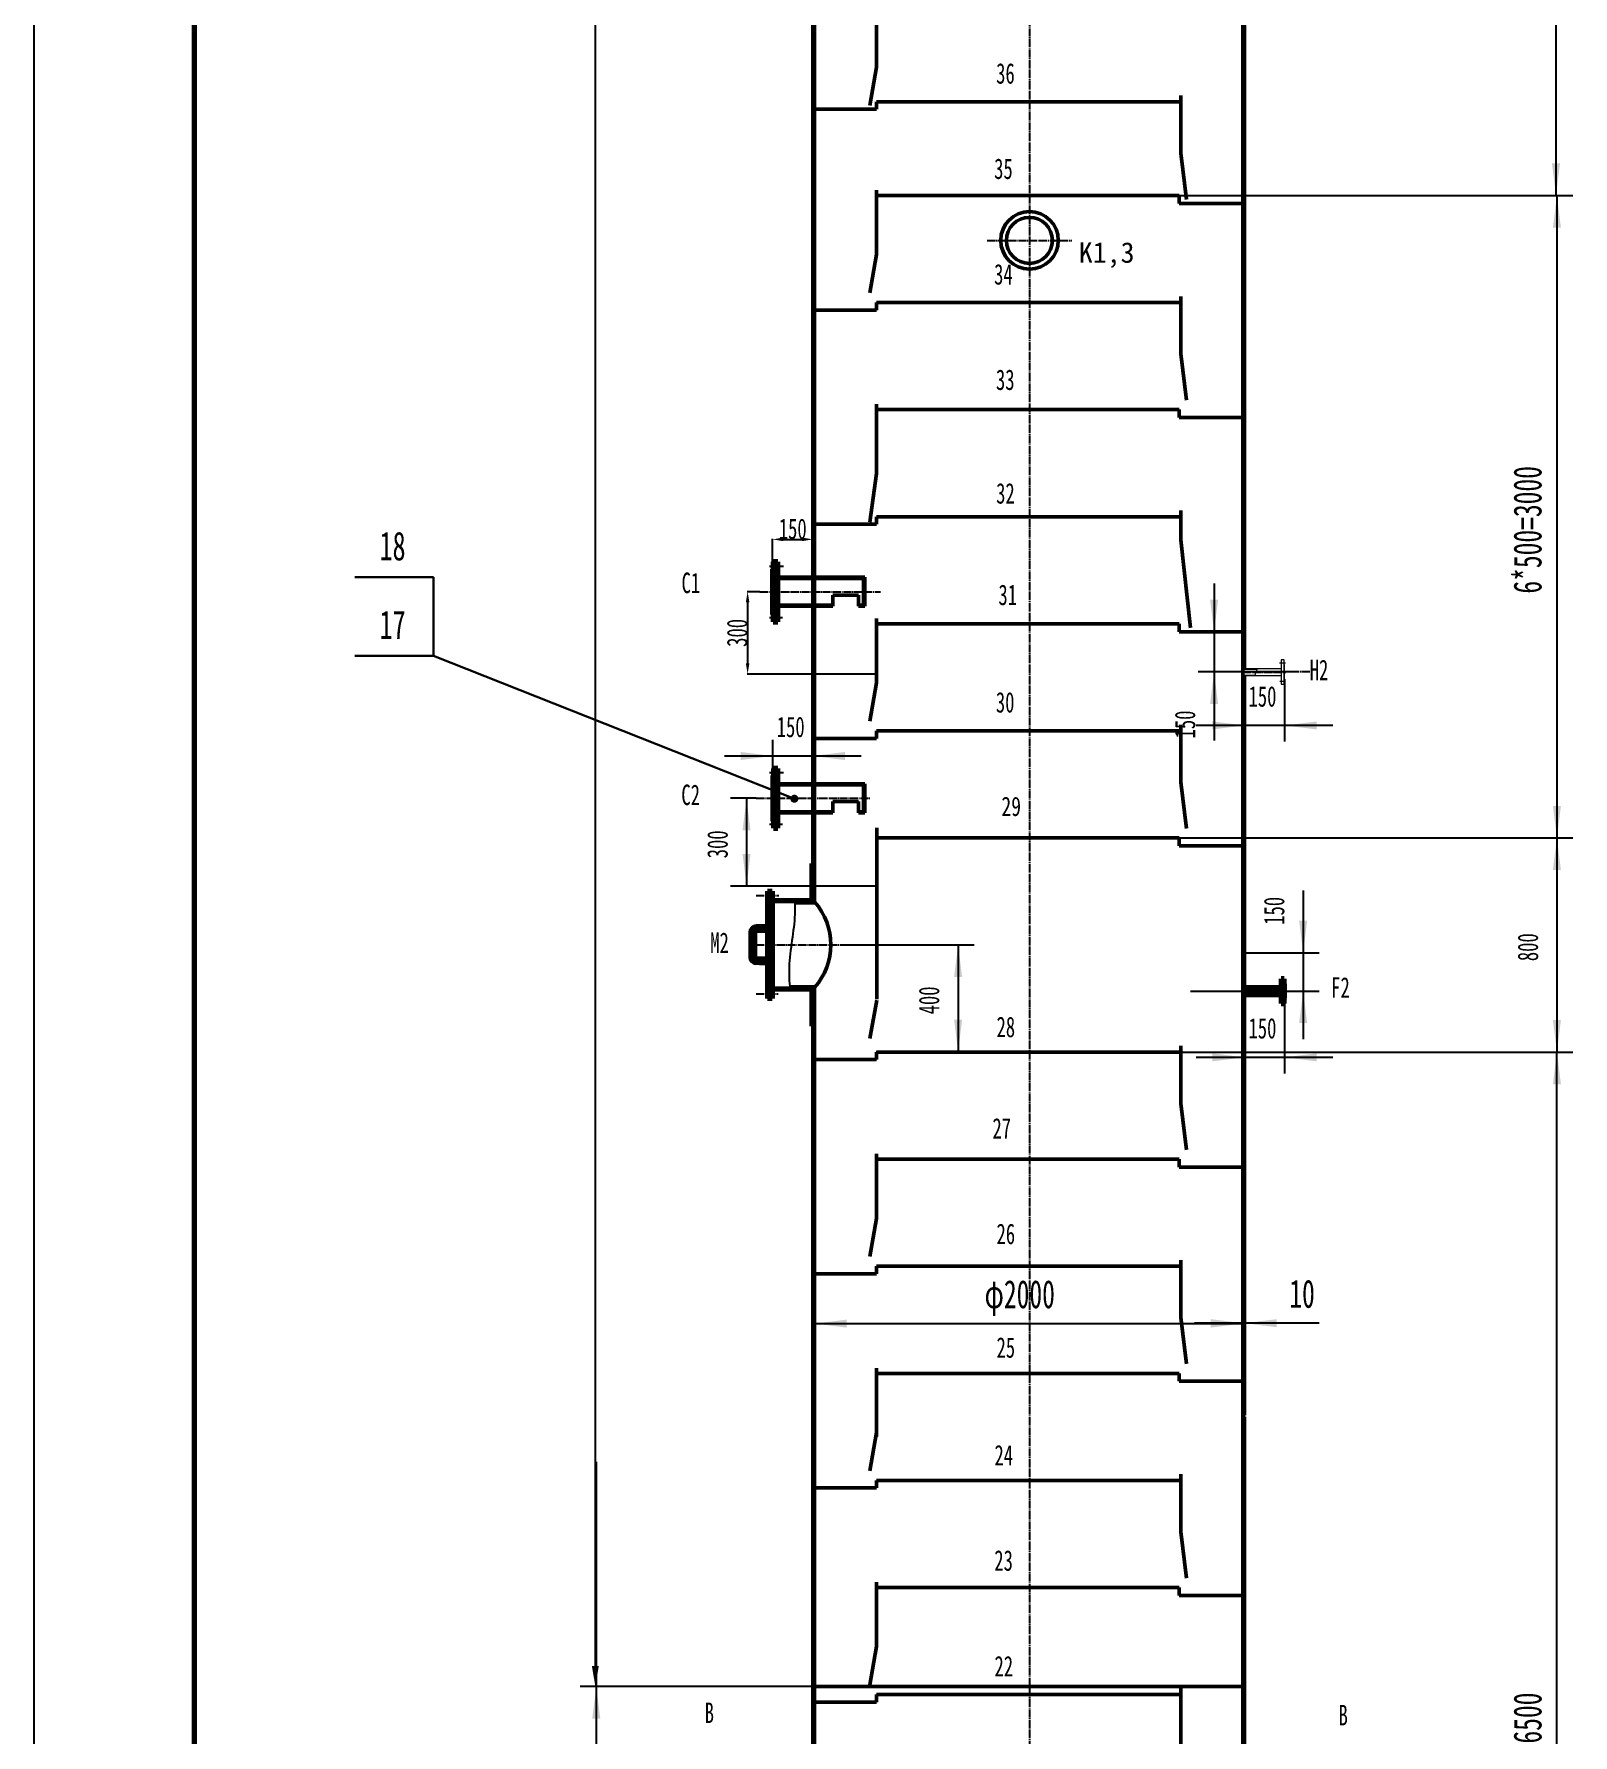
# Model space of a CAD drawing. Header units: millimetres. Extents: x -8910 to 8910, y -12615 to 12615.
# Drawn here: x -8910 to -3161, y 961 to 7315 of the extents above; entities that cross this region are included whole.
import ezdxf

# ---------------------------------------------------------------- set-up
doc = ezdxf.new("R2010")
doc.units = ezdxf.units.MM
doc.linetypes.add('EB_DASH', pattern=[6, 3, -3])
doc.linetypes.add('EB_DASHDOT', pattern=[39, 30, -3, 3, -3])
doc.layers.get('DEFPOINTS').update_dxf_attribs({"lineweight": 0})
for name, color, linetype, lineweight in [('CAXA0', 7, 'Continuous', 50), ('CAXA1', 1, 'EB_DASHDOT', 25), ('CAXA2', 6, 'EB_DASH', 25), ('CAXA3', 7, 'Continuous', 25), ('CAXA4', 3, 'Continuous', 15)]:
    doc.layers.add(name, color=color, linetype=linetype, lineweight=lineweight)
doc.styles.add('HGCAD', font='gbenor.shx', dxfattribs={"width": 0.75, "bigfont": 'gbcbig.shx'})
doc.styles.add('UserTxtStyle1', font='FSGB2312.ttf', dxfattribs={"width": 0.667})
doc.styles.add('宋体', font='')
doc.styles.add('标准', font='FSGB2312.ttf', dxfattribs={"width": 0.667})
doc.styles.get('宋体').set_extended_font_data('SimSun')
doc.dimstyles.new('标准', dxfattribs={"dimtxt": 3.5, "dimasz": 4, "dimexe": 2, "dimexo": 0, "dimtad": 1, "dimdsep": 46, "dimtxsty": '标准', "dimcen": 0, "dimdle": 6, "dimaunit": 1, "dimazin": 2, "dimtfac": 1, "dimtdec": 3, "dimtmove": 0, "dimatfit": 3, "dimfxl": 0, "dimtolj": 1, "dimtzin": 0, "dimarcsym": 0})

# ---------------------------------------------------------------- blocks, each defined once
blk = doc.blocks.new('CAXBLOCK0', base_point=(8310, -12015))
at = {"layer": 'CAXA0', "linetype": 'Continuous', "lineweight": 25}
blk.add_line((-8910, -12615), (-8910, 12615), dxfattribs=at)
at = {"layer": 'CAXA0', "linetype": 'Continuous', "lineweight": 70}
blk.add_line((-8310, -12015), (-8310, 12015), dxfattribs=at)
blk = doc.blocks.new('*CAXBLOCK68')
at = {"layer": 'CAXA4', "color": 0, "lineweight": -2, "transparency": 16777216}
for p, q in [((-6198.2, 5231.1), (-6246, 5231.1)), ((-6244, 5191.1), (-6244, 4963.8)), ((-5762.1, 4923.8), (-6246, 4923.8))]:
    blk.add_line(p, q, dxfattribs=at)
at = {"layer": 'CAXA4', "color": 0, "lineweight": 20, "transparency": 16777216}
for points in [[(-6250.7, 5191.1), (-6237.3, 5191.1), (-6244, 5231.1)], [(-6250.7, 4963.8), (-6237.3, 4963.8), (-6244, 4923.8)]]:
    blk.add_solid(points, dxfattribs=at)
at = {"layer": 'DEFPOINTS', "color": 0, "lineweight": 20, "transparency": 16777216}
for p in [(-6198.2, 5231.1), (-6244, 4923.8), (-5762.1, 4923.8)]:
    blk.add_point(p, dxfattribs=at)
at = {"layer": 'CAXA4', "color": 0, "transparency": 16777216, "insert": (-6282.9, 5077.5), "char_height": 76.6, "attachment_point": 5, "rotation": 90, "style": '标准'}
blk.add_mtext('\\A1;\\fFangSong_GB2312;300', dxfattribs=at)
blk = doc.blocks.new('*CAXBLOCK89')
at = {"layer": 'CAXA4', "linetype": 'Continuous', "lineweight": 25, "transparency": 16777216}
for points in [[(-4501.4, 5082), (-4516.4, 5202), (-4486.4, 5202)], [(-4501.4, 4931.4), (-4516.4, 4811.4), (-4486.4, 4811.4)]]:
    blk.add_hatch(color=0, dxfattribs=at).paths.add_polyline_path(points, flags=0)
at = {"layer": 'CAXA4', "color": 0, "linetype": 'Continuous', "lineweight": 25, "transparency": 16777216}
for p, q in [((-4501.4, 5262), (-4501.4, 4675.1)), ((-4394.1, 5082), (-4561.4, 5082)), ((-4196.3, 4931.4), (-4561.4, 4931.4))]:
    blk.add_line(p, q, dxfattribs=at)
at = {"layer": 'CAXA4', "color": 0, "linetype": 'Continuous', "lineweight": 25, "transparency": 16777216, "insert": (-4648.4, 4683.2), "char_height": 76.6, "attachment_point": 1, "rotation": 90, "style": '标准'}
blk.add_mtext('\\fFangSong_GB2312|b0|i0|p34;150', dxfattribs=at)
blk = doc.blocks.new('*CAXBLOCK910')
at = {"layer": 'CAXA4', "linetype": 'Continuous', "lineweight": 25, "transparency": 16777216}
for points in [[(-4168.6, 3882), (-4183.6, 4002), (-4153.6, 4002)], [(-4168.6, 3739.6), (-4183.6, 3619.6), (-4153.6, 3619.6)]]:
    blk.add_hatch(color=0, dxfattribs=at).paths.add_polyline_path(points, flags=0)
at = {"layer": 'CAXA4', "color": 0, "linetype": 'Continuous', "lineweight": 25, "transparency": 16777216}
for p, q in [((-4168.6, 4115.6), (-4168.6, 3559.6)), ((-4394.1, 3882), (-4108.6, 3882)), ((-4589.6, 3739.6), (-4108.6, 3739.6))]:
    blk.add_line(p, q, dxfattribs=at)
at = {"layer": 'CAXA4', "color": 0, "linetype": 'Continuous', "lineweight": 25, "transparency": 16777216, "insert": (-4315.6, 3987.1), "char_height": 76.6, "attachment_point": 1, "rotation": 90, "style": '标准'}
blk.add_mtext('\\fFangSong_GB2312|b0|i0|p34;150', dxfattribs=at)
blk = doc.blocks.new('*CAXBLOCK1516')
at = {"layer": 'CAXA4', "color": 0, "lineweight": -2, "transparency": 16777216}
for p, q in [((-6150.5, 5315.9), (-6150.5, 5428.8)), ((-6110.5, 5426.8), (-6040.5, 5426.8)), ((-6000.5, 5285.1), (-6000.5, 5428.8))]:
    blk.add_line(p, q, dxfattribs=at)
at = {"layer": 'CAXA4', "color": 0, "lineweight": 20, "transparency": 16777216}
for points in [[(-6110.5, 5433.5), (-6110.5, 5420.1), (-6150.5, 5426.8)], [(-6040.5, 5433.5), (-6040.5, 5420.1), (-6000.5, 5426.8)]]:
    blk.add_solid(points, dxfattribs=at)
at = {"layer": 'DEFPOINTS', "color": 0, "lineweight": 20, "transparency": 16777216}
for p in [(-6000.5, 5426.8), (-6150.5, 5315.9), (-6000.5, 5285.1)]:
    blk.add_point(p, dxfattribs=at)
at = {"layer": 'CAXA4', "color": 0, "transparency": 16777216, "insert": (-6075.5, 5465.7), "char_height": 76.6, "attachment_point": 5, "style": '标准'}
blk.add_mtext('\\A1;\\fFangSong_GB2312;150', dxfattribs=at)
blk = doc.blocks.new('*CAXBLOCK2020')
at = {"layer": 'CAXA4', "linetype": 'Continuous', "lineweight": 25, "transparency": 16777216}
for points in [[(-4387.7, -549.3), (-4507.7, -534.3), (-4507.7, -564.3)], [(-4227.7, -549.3), (-4107.7, -534.3), (-4107.7, -564.3)]]:
    blk.add_hatch(color=0, dxfattribs=at).paths.add_polyline_path(points, flags=0)
at = {"layer": 'CAXA4', "color": 0, "linetype": 'Continuous', "lineweight": 25, "transparency": 16777216}
for p, q in [((-4387.7, 1000.9), (-4387.7, -609.3)), ((-4227.7, -305.5), (-4227.7, -609.3)), ((-4047.7, -549.3), (-4567.7, -549.3))]:
    blk.add_line(p, q, dxfattribs=at)
at = {"layer": 'CAXA4', "color": 0, "linetype": 'Continuous', "lineweight": 25, "transparency": 16777216, "insert": (-4367.7, -402.3), "char_height": 76.6, "attachment_point": 1, "style": 'UserTxtStyle1'}
blk.add_mtext('\\fFangSong_GB2312|b0|i0|p34;150', dxfattribs=at)
blk = doc.blocks.new('*CAXBLOCK2121')
at = {"layer": 'CAXA4', "linetype": 'Continuous', "lineweight": 25, "transparency": 16777216}
for points in [[(-4387.7, 3491.9), (-4507.7, 3506.9), (-4507.7, 3476.9)], [(-4237.7, 3491.9), (-4117.7, 3506.9), (-4117.7, 3476.9)]]:
    blk.add_hatch(color=0, dxfattribs=at).paths.add_polyline_path(points, flags=0)
at = {"layer": 'CAXA4', "color": 0, "linetype": 'Continuous', "lineweight": 25, "transparency": 16777216}
for p, q in [((-4237.7, 3698.8), (-4237.7, 3431.9)), ((-4387.7, 2103.1), (-4387.7, 3551.9)), ((-4057.7, 3491.9), (-4567.7, 3491.9))]:
    blk.add_line(p, q, dxfattribs=at)
at = {"layer": 'CAXA4', "color": 0, "linetype": 'Continuous', "lineweight": 25, "transparency": 16777216, "insert": (-4372.8, 3638.9), "char_height": 76.6, "attachment_point": 1, "style": 'UserTxtStyle1'}
blk.add_mtext('\\fFangSong_GB2312|b0|i0|p34;150', dxfattribs=at)
blk = doc.blocks.new('*CAXBLOCK2222')
at = {"layer": 'CAXA4', "linetype": 'Continuous', "lineweight": 25, "transparency": 16777216}
for points in [[(-4387.7, 4731.7), (-4507.7, 4746.7), (-4507.7, 4716.7)], [(-4237.7, 4731.7), (-4117.7, 4746.7), (-4117.7, 4716.7)]]:
    blk.add_hatch(color=0, dxfattribs=at).paths.add_polyline_path(points, flags=0)
at = {"layer": 'CAXA4', "color": 0, "linetype": 'Continuous', "lineweight": 25, "transparency": 16777216}
for p, q in [((-4387.7, 4918.5), (-4387.7, 4671.7)), ((-4237.7, 4904.1), (-4237.7, 4671.7)), ((-4057.7, 4731.7), (-4567.7, 4731.7))]:
    blk.add_line(p, q, dxfattribs=at)
at = {"layer": 'CAXA4', "color": 0, "linetype": 'Continuous', "lineweight": 25, "transparency": 16777216, "insert": (-4372.7, 4878.6), "char_height": 76.6, "attachment_point": 1, "style": 'UserTxtStyle1'}
blk.add_mtext('\\fFangSong_GB2312|b0|i0|p34;150', dxfattribs=at)
blk = doc.blocks.new('*CAXBLOCK4847')
at = {"layer": 'CAXA4', "linetype": 'Continuous', "lineweight": 25, "transparency": 16777216}
for points in [[(-5457.7, 3912.6), (-5472.7, 3792.6), (-5442.7, 3792.6)], [(-5457.7, 3512.5), (-5472.7, 3632.5), (-5442.7, 3632.5)]]:
    blk.add_hatch(color=0, dxfattribs=at).paths.add_polyline_path(points, flags=0)
at = {"layer": 'CAXA4', "color": 0, "linetype": 'Continuous', "lineweight": 25, "transparency": 16777216}
for p, q in [((-5879.6, 3912.6), (-5397.7, 3912.6)), ((-5457.7, 3912.6), (-5457.7, 3512.5)), ((-5763.6, 3512.5), (-5397.7, 3512.5))]:
    blk.add_line(p, q, dxfattribs=at)
at = {"layer": 'CAXA4', "color": 0, "linetype": 'Continuous', "lineweight": 25, "transparency": 16777216, "insert": (-5604.7, 3652.4), "char_height": 76.6, "attachment_point": 1, "rotation": 90, "style": '标准'}
blk.add_mtext('\\fFangSong_GB2312|b0|i0|p34;400', dxfattribs=at)
blk = doc.blocks.new('*CAXBLOCK8483')
at = {"layer": 'CAXA4', "linetype": 'Continuous', "lineweight": 25, "transparency": 16777216}
for points in [[(-3220.5, 4311.3), (-3235.5, 4191.3), (-3205.5, 4191.3)], [(-3220.5, 3511.3), (-3235.5, 3631.3), (-3205.5, 3631.3)]]:
    blk.add_hatch(color=0, dxfattribs=at).paths.add_polyline_path(points, flags=0)
at = {"layer": 'CAXA4', "color": 0, "linetype": 'Continuous', "lineweight": 25, "transparency": 16777216}
for p, q in [((-5762.1, 4311.3), (-3160.5, 4311.3)), ((-3220.5, 4311.3), (-3220.5, 3511.3)), ((-4626.1, 3511.3), (-3160.5, 3511.3))]:
    blk.add_line(p, q, dxfattribs=at)
at = {"layer": 'CAXA4', "color": 0, "linetype": 'Continuous', "lineweight": 25, "transparency": 16777216, "insert": (-3367.5, 3851.2), "char_height": 76.6, "attachment_point": 1, "rotation": 90, "style": '标准'}
blk.add_mtext('\\fFangSong_GB2312|b0|i0|p34;800', dxfattribs=at)
blk = doc.blocks.new('*CAXBLOCK133132')
at = {"layer": 'CAXA0', "linetype": 'Continuous', "lineweight": 25, "transparency": 16777216}
for points in [[(-3224, 9861.3), (-3239, 9741.3), (-3209, 9741.3)], [(-3224, 6711.3), (-3239, 6831.3), (-3209, 6831.3)]]:
    blk.add_hatch(color=0, dxfattribs=at).paths.add_polyline_path(points, flags=0)
at = {"layer": 'CAXA0', "color": 0, "linetype": 'Continuous', "lineweight": 25, "transparency": 16777216}
for p, q in [((-4626.1, 9861.3), (-3164, 9861.3)), ((-3224, 9861.3), (-3224, 6711.3)), ((-4632.1, 6711.3), (-3164, 6711.3))]:
    blk.add_line(p, q, dxfattribs=at)
at = {"layer": 'CAXA0', "color": 0, "linetype": 'Continuous', "lineweight": 25, "transparency": 16777216, "insert": (-3386.6, 7999.2), "char_height": 105, "attachment_point": 1, "rotation": 90, "style": '标准'}
blk.add_mtext('\\fFangSong_GB2312|b0|i0|p34;9*500=4500', dxfattribs=at)
blk = doc.blocks.new('*CAXBLOCK134133')
at = {"layer": 'CAXA0', "linetype": 'Continuous', "lineweight": 25, "transparency": 16777216}
for points in [[(-3220.5, 3511.3), (-3205.5, 3391.3), (-3235.5, 3391.3)], [(-3220.5, -1688.7), (-3205.5, -1568.7), (-3235.5, -1568.7)]]:
    blk.add_hatch(color=0, dxfattribs=at).paths.add_polyline_path(points, flags=0)
at = {"layer": 'CAXA0', "color": 0, "linetype": 'Continuous', "lineweight": 25, "transparency": 16777216}
for p, q in [((-4626.1, 3511.3), (-3160.5, 3511.3)), ((-3220.5, -1688.7), (-3220.5, 3511.3)), ((-4632.1, -1688.7), (-3160.5, -1688.7))]:
    blk.add_line(p, q, dxfattribs=at)
at = {"layer": 'CAXA0', "color": 0, "linetype": 'Continuous', "lineweight": 25, "transparency": 16777216, "insert": (-3383.1, 595), "char_height": 105, "attachment_point": 1, "rotation": 90, "style": '标准'}
blk.add_mtext('\\fFangSong_GB2312|b0|i0|p34;13*500=6500', dxfattribs=at)
blk = doc.blocks.new('*CAXBLOCK135134')
at = {"layer": 'CAXA0', "linetype": 'Continuous', "lineweight": 25, "transparency": 16777216}
for points in [[(-5994.1, 2497.2), (-5874.1, 2482.2), (-5874.1, 2512.2)], [(-4394.1, 2497.2), (-4514.1, 2482.2), (-4514.1, 2512.2)]]:
    blk.add_hatch(color=0, dxfattribs=at).paths.add_polyline_path(points, flags=0)
at = {"layer": 'CAXA0', "color": 0, "linetype": 'Continuous', "lineweight": 25, "transparency": 16777216}
for p, q in [((-5994.1, 2216.6), (-5994.1, 2557.2)), ((-4394.1, 2170), (-4394.1, 2557.2)), ((-5994.1, 2497.2), (-4394.1, 2497.2))]:
    blk.add_line(p, q, dxfattribs=at)
at = {"layer": 'CAXA0', "color": 0, "linetype": 'Continuous', "lineweight": 25, "transparency": 16777216, "insert": (-5359, 2659.8), "char_height": 105, "attachment_point": 1, "style": '标准'}
blk.add_mtext('\\fFangSong_GB2312|b0|i0|p34;φ2000', dxfattribs=at)
blk = doc.blocks.new('*CAXBLOCK136135')
at = {"layer": 'CAXA0', "linetype": 'Continuous', "lineweight": 25, "transparency": 16777216}
for points in [[(-3220.5, 6711.3), (-3235.5, 6591.3), (-3205.5, 6591.3)], [(-3220.5, 4311.3), (-3235.5, 4431.3), (-3205.5, 4431.3)]]:
    blk.add_hatch(color=0, dxfattribs=at).paths.add_polyline_path(points, flags=0)
at = {"layer": 'CAXA0', "color": 0, "linetype": 'Continuous', "lineweight": 25, "transparency": 16777216}
for p, q in [((-4632.1, 6711.3), (-3160.5, 6711.3)), ((-3220.5, 6711.3), (-3220.5, 4311.3)), ((-4632.1, 4311.3), (-3160.5, 4311.3))]:
    blk.add_line(p, q, dxfattribs=at)
at = {"layer": 'CAXA0', "color": 0, "linetype": 'Continuous', "lineweight": 25, "transparency": 16777216, "insert": (-3383.1, 5224.2), "char_height": 105, "attachment_point": 1, "rotation": 90, "style": '标准'}
blk.add_mtext('\\fFangSong_GB2312|b0|i0|p34;6*500=3000', dxfattribs=at)
blk = doc.blocks.new('*CAXBLOCK138137')
at = {"layer": 'CAXA0', "linetype": 'Continuous', "lineweight": 25, "transparency": 16777216}
for points in [[(-4394.1, 2498.8), (-4514.1, 2513.8), (-4514.1, 2483.8)], [(-4387.7, 2498.8), (-4267.7, 2513.8), (-4267.7, 2483.8)]]:
    blk.add_hatch(color=0, dxfattribs=at).paths.add_polyline_path(points, flags=0)
at = {"layer": 'CAXA0', "color": 0, "linetype": 'Continuous', "lineweight": 25, "transparency": 16777216}
for p, q in [((-4394.1, 2170), (-4394.1, 2558.8)), ((-4387.7, 2103.1), (-4387.7, 2558.8)), ((-4108.6, 2498.8), (-4574.1, 2498.8))]:
    blk.add_line(p, q, dxfattribs=at)
at = {"layer": 'CAXA0', "color": 0, "linetype": 'Continuous', "lineweight": 25, "transparency": 16777216, "insert": (-4220.3, 2661.4), "char_height": 105, "attachment_point": 1, "style": '标准'}
blk.add_mtext('\\fFangSong_GB2312|b0|i0|p34;10', dxfattribs=at)
blk = doc.blocks.new('*CAXBLOCK139138')
at = {"layer": 'CAXA4', "color": 0, "lineweight": -2, "transparency": 16777216}
for p, q in [((-6000.5, 10641.4), (-6814.9, 10641.4)), ((-6812.9, 1218), (-6812.9, 10564.8)), ((-4387.7, 1141.4), (-6814.9, 1141.4))]:
    blk.add_line(p, q, dxfattribs=at)
at = {"layer": 'CAXA4', "color": 0, "transparency": 16777216}
for points in [[(-6825.7, 10564.8), (-6800.1, 10564.8), (-6812.9, 10641.4)], [(-6825.7, 1218), (-6800.1, 1218), (-6812.9, 1141.4)]]:
    blk.add_solid(points, dxfattribs=at)
at = {"layer": 'DEFPOINTS', "color": 0, "transparency": 16777216}
for p in [(-6812.9, 10641.4), (-6000.5, 10641.4), (-4387.7, 1141.4)]:
    blk.add_point(p, dxfattribs=at)
at = {"layer": 'CAXA4', "color": 0, "transparency": 16777216, "insert": (-6815.3, 5891.4), "char_height": 3.5, "attachment_point": 5, "rotation": 90, "style": '标准'}
blk.add_mtext('\\A1;\\fFangSong_GB2312;12080', dxfattribs=at)

msp = doc.modelspace()

# ---------------------------------------------------------------- hatches: boundary and pattern name
at = {"layer": 'CAXA0', "linetype": 'Continuous', "lineweight": 25}
msp.add_hatch(color=0, dxfattribs=at).paths.add_polyline_path([(-6054.43, 4457.919), (-6054.615, 4460.266), (-6055.164, 4462.554), (-6056.065, 4464.729), (-6057.295, 4466.736), (-6058.823, 4468.526), (-6060.613, 4470.054), (-6062.62, 4471.284), (-6064.795, 4472.185), (-6067.083, 4472.734), (-6069.43, 4472.919), (-6071.777, 4472.734), (-6074.065, 4472.185), (-6076.24, 4471.284), (-6078.247, 4470.054), (-6080.037, 4468.526), (-6081.565, 4466.736), (-6082.795, 4464.729), (-6083.696, 4462.554), (-6084.245, 4460.266), (-6084.43, 4457.919), (-6084.245, 4455.573), (-6083.696, 4453.284), (-6082.795, 4451.109), (-6081.565, 4449.102), (-6080.037, 4447.312), (-6078.247, 4445.784), (-6076.24, 4444.554), (-6074.065, 4443.653), (-6071.777, 4443.104), (-6069.43, 4442.919), (-6067.083, 4443.104), (-6064.795, 4443.653), (-6062.62, 4444.554), (-6060.613, 4445.784), (-6058.823, 4447.312), (-6057.295, 4449.102), (-6056.065, 4451.109), (-6055.164, 4453.284), (-6054.615, 4455.573)], flags=0)
at = {"layer": 'CAXA4', "lineweight": 25}
for points in [[(-6150.253, 4617.639), (-6270.253, 4602.639), (-6270.253, 4632.639)], [(-6000.479, 4617.553), (-5880.479, 4602.553), (-5880.479, 4632.553)], [(-6248.032, 4459.465), (-6263.032, 4339.465), (-6233.032, 4339.465)], [(-6248.032, 4131.855), (-6263.032, 4251.855), (-6233.032, 4251.855)]]:
    msp.add_hatch(color=256, dxfattribs=at).paths.add_polyline_path(points, flags=0)
at = {"layer": 'CAXA4', "linetype": 'Continuous', "lineweight": 25}
msp.add_hatch(color=256, dxfattribs=at).paths.add_polyline_path([(-6809.467, 1141.36), (-6824.467, 1021.36), (-6794.467, 1021.36)], flags=0)

# ---------------------------------------------------------------- linework, layer by layer
at = {"layer": 'CAXA0'}
for p, q in [((-5994.079, 7246.483), (-5994.079, 9798.528)), ((-4394.079, 2216.56), (-4394.079, 9811.363)), ((-4394.079, 9811.363), (-4394.079, 2123.814)), ((-4387.679, 6360.013), (-4387.679, 9785.769)), ((-6000.479, 8988.936), (-6000.479, 7231.105)), ((-5762.079, 7431.252), (-5762.079, 7190.491)), ((-6000.479, 6842.156), (-6000.479, 7256.871)), ((-5994.079, 7256.871), (-5994.079, 6966.889)), ((-5762.079, 7190.491), (-5787.527, 7047.328)), ((-6000.479, 5756.871), (-6000.479, 7062.912)), ((-5994.079, 6732.149), (-5994.079, 7069.402)), ((-5994.079, 7069.402), (-5994.079, 5756.871)), ((-5762.079, 7061.328), (-5762.079, 7033.261)), ((-5762.079, 7061.328), (-4626.079, 7061.328)), ((-4626.079, 7084.278), (-4626.079, 6869.76)), ((-5762.079, 7033.261), (-5994.079, 7033.261)), ((-4626.079, 6869.76), (-4604.761, 6696.67)), ((-5762.079, 6731.252), (-5762.079, 6490.491)), ((-5762.079, 6711.328), (-4632.079, 6711.328)), ((-4632.079, 6711.328), (-4632.079, 6682.012)), ((-4632.079, 6682.012), (-4394.079, 6682.012)), ((-5762.079, 6490.491), (-5787.527, 6347.328)), ((-4387.679, 4944.136), (-4387.679, 6375.336)), ((-5762.079, 6311.328), (-4626.079, 6311.328)), ((-5762.079, 6311.328), (-5762.079, 6283.261)), ((-4626.079, 6334.278), (-4626.079, 6119.76)), ((-5762.079, 6283.261), (-5994.079, 6283.261)), ((-4626.079, 6119.76), (-4604.761, 5946.67)), ((-5762.079, 5931.252), (-5762.079, 5672.536)), ((-5762.079, 5911.328), (-4632.079, 5911.328)), ((-4632.079, 5911.328), (-4632.079, 5882.012)), ((-4632.079, 5882.012), (-4394.079, 5882.012)), ((-6000.479, 5453.398), (-6000.479, 5756.871)), ((-5994.079, 5756.871), (-5994.079, 5453.398)), ((-5762.079, 5672.536), (-5787.055, 5491.152)), ((-4626.079, 5534.278), (-4626.079, 5424.665)), ((-6000.479, 5276.149), (-6000.479, 5496.549)), ((-6000.479, 5496.549), (-6000.479, 4499.46)), ((-5994.079, 5271.349), (-5994.079, 5501.349)), ((-5994.079, 5501.349), (-5994.079, 4451.702)), ((-5762.079, 5483.261), (-5994.079, 5483.261)), ((-5762.079, 5511.328), (-5762.079, 5483.261)), ((-5762.079, 5511.328), (-4626.079, 5511.328)), ((-4626.079, 5424.665), (-4589.632, 5096.67)), ((-6131.289, 5285.082), (-5805.997, 5285.082)), ((-6131.289, 5281.082), (-5810.997, 5281.082)), ((-5810.997, 5285.082), (-5810.997, 5177.082)), ((-5805.997, 5285.082), (-5805.997, 5177.082)), ((-5926.14, 5217.813), (-5926.14, 5177.082)), ((-5926.14, 5217.813), (-5829.71, 5217.813)), ((-5829.71, 5217.813), (-5829.71, 5177.082)), ((-6131.289, 5181.082), (-5926.14, 5181.082)), ((-6131.289, 5177.082), (-5926.14, 5177.082)), ((-5829.71, 5181.082), (-5810.997, 5181.082)), ((-5829.71, 5177.082), (-5805.997, 5177.082)), ((-5762.079, 5131.252), (-5762.079, 4890.491)), ((-5762.079, 5111.328), (-4632.079, 5111.328)), ((-4632.079, 5111.328), (-4632.079, 5082.012)), ((-4632.079, 5082.012), (-4394.079, 5082.012)), ((-4387.679, 3752.336), (-4387.679, 4918.536)), ((-5762.079, 4890.491), (-5787.527, 4747.328)), ((-6000.449, 4808.577), (-6006.849, 4808.577)), ((-5762.079, 4711.328), (-4626.079, 4711.328)), ((-5762.079, 4711.328), (-5762.079, 4683.261)), ((-4626.079, 4734.278), (-4626.079, 4519.76)), ((-5762.079, 4683.261), (-5994.079, 4683.261)), ((-6131.053, 4513.465), (-5805.761, 4513.465)), ((-6000.479, 4077.366), (-6000.479, 4546.549)), ((-6000.479, 4546.549), (-6000.479, 4077.366)), ((-5994.079, 4072.566), (-5994.079, 4551.349)), ((-5994.079, 4551.349), (-5994.079, 4072.566)), ((-5810.761, 4513.465), (-5810.761, 4405.465)), ((-5805.761, 4513.465), (-5805.761, 4405.465)), ((-4626.079, 4519.76), (-4604.761, 4346.67)), ((-6131.053, 4509.465), (-5810.761, 4509.465)), ((-6131.053, 4409.465), (-5925.904, 4409.465)), ((-6131.053, 4405.465), (-5925.904, 4405.465)), ((-5925.904, 4447.73), (-5829.473, 4447.73)), ((-5925.904, 4447.73), (-5925.904, 4405.465)), ((-5829.473, 4447.73), (-5829.473, 4405.465)), ((-5829.473, 4409.465), (-5810.761, 4409.465)), ((-5829.473, 4405.465), (-5805.761, 4405.465)), ((-5761.843, 4349.518), (-5761.843, 3708.757)), ((-5762.079, 4311.328), (-4632.079, 4311.328)), ((-4632.079, 4311.328), (-4632.079, 4282.012)), ((-4632.079, 4282.012), (-4394.079, 4282.012)), ((-6006.849, 4216.577), (-6006.849, 4077.366)), ((-6000.449, 4216.577), (-6006.849, 4216.577)), ((-6000.449, 4077.366), (-6000.449, 4147.766)), ((-6000.449, 4147.766), (-6000.449, 4077.366)), ((-6000.449, 4136.565), (-6000.449, 4077.366)), ((-5994.049, 4152.566), (-5994.049, 4072.566)), ((-5994.079, 2216.56), (-5994.079, 3752.566)), ((-5994.079, 3752.566), (-5994.079, 2135.513)), ((-6006.849, 3608.577), (-6006.849, 3747.766)), ((-6000.479, 3747.766), (-6000.479, 3368.563)), ((-6000.479, 3131.252), (-6000.479, 3747.766)), ((-5761.843, 3705.461), (-5787.291, 3562.298)), ((-4387.679, 2155.115), (-4387.679, 3726.736)), ((-6006.849, 3608.577), (-5999.647, 3608.577)), ((-5762.079, 3511.328), (-4626.079, 3511.328)), ((-5762.079, 3511.328), (-5762.079, 3483.261)), ((-4626.079, 3534.278), (-4626.079, 3319.76)), ((-5762.079, 3483.261), (-5994.079, 3483.261)), ((-4626.079, 3319.76), (-4604.761, 3146.67)), ((-6000.479, 2216.56), (-6000.479, 3153.563)), ((-6000.479, 3153.563), (-6000.479, 2135.513)), ((-5762.079, 3131.252), (-5762.079, 2890.491)), ((-5762.079, 3111.328), (-4632.079, 3111.328)), ((-4632.079, 3111.328), (-4632.079, 3082.012)), ((-4632.079, 3082.012), (-4394.079, 3082.012)), ((-5762.079, 2890.491), (-5787.527, 2747.328)), ((-4626.079, 2734.278), (-4626.079, 2519.76)), ((-5762.079, 2683.261), (-5994.079, 2683.261)), ((-5762.079, 2711.328), (-4626.079, 2711.328)), ((-5762.079, 2711.328), (-5762.079, 2683.261)), ((-4626.079, 2519.76), (-4604.761, 2346.67)), ((-5762.079, 2331.252), (-5762.079, 2090.491)), ((-5762.079, 2311.328), (-4632.079, 2311.328)), ((-4632.079, 2311.328), (-4632.079, 2282.012)), ((-4632.079, 2282.012), (-4394.079, 2282.012)), ((-6000.479, 1372.149), (-6000.479, 2148.933)), ((-6000.479, 2148.933), (-6000.479, 347.328)), ((-5994.079, 2146.024), (-5994.079, 1367.349)), ((-5994.079, 490.491), (-5994.079, 2146.024)), ((-4394.079, -7480.524), (-4394.079, 2146.024)), ((-4387.679, 1833.576), (-4387.679, 2148.933)), ((-4387.679, 2148.933), (-4387.679, 1701.193)), ((-5762.079, 2090.491), (-5787.527, 1947.328)), ((-5762.079, 2091.592), (-5762.079, 2075.424)), ((-5762.079, 1911.328), (-4626.079, 1911.328)), ((-5762.079, 1911.328), (-5762.079, 1883.261)), ((-4626.079, 1934.278), (-4626.079, 1719.76)), ((-5762.079, 1883.261), (-5994.079, 1883.261)), ((-4626.079, 1719.76), (-4604.761, 1546.67)), ((-4387.679, 1026.536), (-4387.679, 1729.896)), ((-4387.679, 1729.896), (-4387.679, 989.182)), ((-5762.079, 1531.252), (-5762.079, 1290.491)), ((-5762.079, 1511.328), (-4632.079, 1511.328)), ((-4632.079, 1511.328), (-4632.079, 1482.012)), ((-4632.079, 1482.012), (-4394.079, 1482.012)), ((-5762.079, 1290.491), (-5787.527, 1147.328)), ((-4387.679, 1141.36), (-6000.479, 1141.36)), ((-5762.079, 1083.261), (-5994.079, 1083.261)), ((-5762.079, 1111.328), (-4626.079, 1111.328)), ((-5762.079, 1111.328), (-5762.079, 1083.261)), ((-4626.079, 1134.278), (-4626.079, 919.76)), ((-4387.679, 1000.936), (-4387.679, -237.464))]:
    msp.add_line(p, q, dxfattribs=at)
at = {"layer": 'CAXA0', "linetype": 'Continuous', "lineweight": 70}
for p, q in [((-6148.089, 5343.082), (-6148.089, 5119.082)), ((-6131.289, 5343.082), (-6148.089, 5343.082)), ((-6131.289, 5119.082), (-6131.289, 5343.082)), ((-6150.489, 5315.882), (-6148.089, 5318.282)), ((-6150.489, 5315.882), (-6150.489, 5146.282)), ((-6132.031, 5294.682), (-6131.289, 5294.682)), ((-6150.489, 5146.282), (-6148.089, 5143.882)), ((-6148.089, 5119.082), (-6131.289, 5119.082)), ((-6150.253, 4544.265), (-6147.853, 4546.665)), ((-6150.253, 4544.265), (-6150.253, 4374.665)), ((-6147.853, 4571.465), (-6147.853, 4347.465)), ((-6131.053, 4571.465), (-6147.853, 4571.465)), ((-6131.053, 4347.465), (-6131.053, 4571.465)), ((-6150.253, 4374.665), (-6147.853, 4372.265)), ((-6147.853, 4347.465), (-6131.053, 4347.465)), ((-6169.277, 4112.61), (-6169.277, 3712.029)), ((-6169.277, 4112.566), (-6162.877, 4112.566)), ((-6162.946, 4086.941), (-6160.503, 4086.941)), ((-6162.877, 4112.61), (-6162.877, 3712.029)), ((-6161.677, 4086.941), (-6161.677, 3738.192)), ((-6160.503, 4086.941), (-6160.503, 4078.586)), ((-6160.477, 4112.566), (-6154.077, 4112.566)), ((-6160.477, 4112.566), (-6152.076, 4112.566)), ((-6160.477, 4077.366), (-5994.049, 4077.366)), ((-6158.077, 4112.566), (-6158.077, 4112.837)), ((-6152.477, 4112.61), (-6152.477, 3741.784)), ((-6068.198, 4072.566), (-5994.049, 4072.566)), ((-6231.677, 3959.766), (-6231.677, 3862.889)), ((-6218.877, 3959.766), (-6218.877, 3865.366)), ((-6169.277, 3978.966), (-6212.477, 3978.966)), ((-6169.277, 3966.166), (-6212.477, 3966.166)), ((-6212.477, 3858.966), (-6169.277, 3858.966)), ((-6169.277, 3858.966), (-6212.477, 3858.966)), ((-6169.277, 3846.166), (-6212.477, 3846.166)), ((-6199.677, 3846.166), (-6169.277, 3846.166)), ((-6086.275, 3752.566), (-5994.049, 3752.566)), ((-6169.277, 3712.566), (-6162.877, 3712.566)), ((-6162.946, 3738.192), (-6160.503, 3738.192)), ((-6160.503, 3738.192), (-6160.503, 3746.547)), ((-6160.477, 3712.566), (-6154.077, 3712.566)), ((-6160.477, 3712.566), (-6154.077, 3712.566)), ((-6160.477, 3712.566), (-6154.077, 3712.566)), ((-6160.477, 3712.566), (-6154.077, 3712.566)), ((-6160.477, 3712.566), (-6152.076, 3712.566)), ((-6158.077, 3712.566), (-6158.077, 3712.296)), ((-6152.477, 3747.766), (-6152.477, 3712.029)), ((-6152.477, 3712.523), (-6152.477, 3747.766)), ((-6152.477, 3747.766), (-5994.049, 3747.766))]:
    msp.add_line(p, q, dxfattribs=at)
at = {"layer": 'CAXA0', "color": 0, "linetype": 'Continuous', "lineweight": 30}
for p, q in [((-7417.806, 5285.141), (-7711.806, 5285.141)), ((-7417.806, 4991.141), (-7417.806, 5285.141)), ((-7417.806, 4991.141), (-7711.806, 4991.141)), ((-6069.43, 4457.919), (-7417.806, 4991.141))]:
    msp.add_line(p, q, dxfattribs=at)
at = {"layer": 'CAXA0', "color": 1, "linetype": 'EB_DASHDOT', "lineweight": 25}
for p, q in [((-6211.754, 4096.566), (-6127.888, 4096.566)), ((-6225.277, 3959.766), (-6225.277, 3871.766)), ((-6212.477, 3972.566), (-6169.277, 3972.566)), ((-6211.754, 3912.566), (-5878.049, 3912.566)), ((-6212.477, 3852.566), (-6169.277, 3852.566)), ((-6206.077, 3852.566), (-6169.277, 3852.566)), ((-6211.754, 3728.566), (-6129.365, 3728.566))]:
    msp.add_line(p, q, dxfattribs=at)
at = {"layer": 'CAXA0'}
for centre, radius in [((-5190.879, 6543.661), 107.5), ((-5191.274, 6543.661), 86)]:
    msp.add_circle(centre, radius, dxfattribs=at)
msp.add_arc((-6173.849, 3912.566), 240.682, 318.3348002, 41.6651998, dxfattribs=at)
at = {"layer": 'CAXA0', "linetype": 'Continuous', "lineweight": 70}
for centre, radius, start, end in [((-6212.477, 3959.766), 19.2, 90, 180), ((-6212.477, 3959.766), 6.4, 90, 180), ((-6212.477, 3865.366), 19.2, 180, 270), ((-6212.477, 3865.366), 6.4, 180, 270), ((-6212.477, 3865.366), 6.4, 180, 270)]:
    msp.add_arc(centre, radius, start, end, dxfattribs=at)
at = {"layer": 'CAXA0', "color": 1, "linetype": 'EB_DASHDOT', "lineweight": 25}
for centre, start, end in [((-6212.477, 3959.766), 90, 180), ((-6212.477, 3865.366), 180, 270)]:
    msp.add_arc(centre, 12.8, start, end, dxfattribs=at)
at = {"layer": 'CAXA1', "linetype": 'EB_DASHDOT', "lineweight": 25}
for p, q in [((-5190.879, 11781.29), (-5190.879, -10560.357)), ((-6162.842, 5327.082), (-6109.648, 5327.082)), ((-6198.239, 5231.082), (-5747.54, 5231.082)), ((-6162.093, 5135.082), (-6113.394, 5135.082)), ((-6162.606, 4555.465), (-6109.411, 4555.465)), ((-6212.695, 4459.465), (-5787.291, 4459.465)), ((-6161.857, 4363.465), (-6113.157, 4363.465))]:
    msp.add_line(p, q, dxfattribs=at)
at = {"layer": 'CAXA1'}
for p, q in [((-5349.337, 6543.661), (-5033.211, 6543.661)), ((-4196.298, 4931.36), (-4520.407, 4931.36)), ((-4144.178, 4931.36), (-4507.079, 4931.36)), ((-4589.632, 3739.568), (-4162.92, 3739.568))]:
    msp.add_line(p, q, dxfattribs=at)
at = {"layer": 'CAXA1', "color": 7, "linetype": 'Continuous', "lineweight": 70}
msp.add_line((-6160.477, 4112.61), (-6160.477, 3712.029), dxfattribs=at)
at = {"layer": 'CAXA2', "linetype": 'Continuous', "lineweight": 70}
for p, q in [((-6169.277, 4103.766), (-6162.877, 4103.766)), ((-6169.277, 4089.366), (-6162.877, 4089.366)), ((-6160.477, 4103.766), (-6152.477, 4103.766)), ((-6160.477, 4089.366), (-6152.477, 4089.366)), ((-6169.277, 3735.766), (-6162.877, 3735.766)), ((-6169.277, 3721.366), (-6162.877, 3721.366)), ((-6160.477, 3735.766), (-6152.477, 3735.766)), ((-6160.477, 3721.366), (-6152.477, 3721.366))]:
    msp.add_line(p, q, dxfattribs=at)
at = {"layer": 'CAXA3', "linetype": 'EB_DASHDOT', "lineweight": 15}
for p, q in [((-4256.348, 4965.336), (-4234.435, 4965.336)), ((-4255.919, 4897.336), (-4236.583, 4897.336))]:
    msp.add_line(p, q, dxfattribs=at)
at = {"layer": 'CAXA3', "linetype": 'Continuous', "lineweight": 15}
for p, q in [((-4239.276, 4977.336), (-4250.476, 4977.336)), ((-4250.476, 4977.336), (-4250.476, 4885.336)), ((-4239.276, 4885.336), (-4239.276, 4977.336)), ((-4237.676, 4958.536), (-4239.276, 4960.136)), ((-4237.676, 4904.136), (-4237.676, 4958.536)), ((-4394.079, 4944.136), (-4250.476, 4944.136)), ((-4394.079, 4942.536), (-4340.654, 4942.536)), ((-4394.079, 4920.136), (-4348.33, 4920.136)), ((-4394.079, 4918.536), (-4250.476, 4918.536)), ((-4237.676, 4904.136), (-4239.276, 4902.536)), ((-4250.476, 4885.336), (-4239.276, 4885.336))]:
    msp.add_line(p, q, dxfattribs=at)
at = {"layer": 'CAXA3', "linetype": 'EB_DASHDOT', "lineweight": 25}
for p, q in [((-4393.759, 4931.336), (-4233.131, 4931.336)), ((-4256.348, 3773.536), (-4234.435, 3773.536)), ((-4393.759, 3739.536), (-4233.131, 3739.536)), ((-4255.919, 3705.536), (-4236.583, 3705.536))]:
    msp.add_line(p, q, dxfattribs=at)
at = {"layer": 'CAXA3', "linetype": 'Continuous', "lineweight": 70}
for p, q in [((-4394.079, 3752.336), (-4250.476, 3752.336)), ((-4394.079, 3750.736), (-4340.654, 3750.736)), ((-4239.276, 3785.536), (-4250.476, 3785.536)), ((-4250.476, 3785.536), (-4250.476, 3693.536)), ((-4239.276, 3693.536), (-4239.276, 3785.536)), ((-4237.676, 3766.736), (-4239.276, 3768.336)), ((-4237.676, 3712.336), (-4237.676, 3766.736)), ((-4394.079, 3728.336), (-4348.33, 3728.336)), ((-4394.079, 3726.736), (-4250.476, 3726.736)), ((-4250.476, 3693.536), (-4239.276, 3693.536)), ((-4237.676, 3712.336), (-4239.276, 3710.736))]:
    msp.add_line(p, q, dxfattribs=at)
at = {"layer": 'CAXA3', "linetype": 'Continuous', "lineweight": 15}
msp.add_open_spline([(-4340.02, 4944.136), (-4340.701, 4942.395), (-4344.181, 4933.901), (-4347.662, 4925.407), (-4348.576, 4918.536)], degree=3, knots=[0, 0, 0, 0, 5.54061957, 27.06276019, 27.06276019, 27.06276019, 27.06276019], dxfattribs=at)
at = {"layer": 'CAXA3', "linetype": 'Continuous', "lineweight": 25}
for points, knots in [([(-6068.457, 4077.366), (-6067.485, 4060.646), (-6066.723, 4010.642), (-6078.429, 3928.235), (-6091.61, 3835.448), (-6088.711, 3774.827), (-6085.771, 3747.766)], [0, 0, 0, 0, 50.18459156, 149.78216821, 249.37974485, 330.97748829, 330.97748829, 330.97748829, 330.97748829]), ([(-4340.02, 3752.336), (-4340.701, 3750.595), (-4344.181, 3742.101), (-4347.662, 3733.607), (-4348.576, 3726.736)], [0, 0, 0, 0, 5.54061957, 27.06276019, 27.06276019, 27.06276019, 27.06276019])]:
    msp.add_open_spline(points, degree=3, knots=knots, dxfattribs=at)
at = {"layer": 'CAXA4', "lineweight": 25}
for p, q in [((-6150.253, 4374.665), (-6150.253, 4677.639)), ((-6330.253, 4617.639), (-5820.243, 4617.639)), ((-6212.695, 4459.465), (-6308.032, 4459.465)), ((-6248.032, 4459.465), (-6248.032, 4131.855)), ((-5761.843, 4131.855), (-6308.032, 4131.855))]:
    msp.add_line(p, q, dxfattribs=at)
at = {"layer": 'CAXA4', "linetype": 'Continuous', "lineweight": 25}
for p, q in [((-6809.467, 1980.957), (-6809.467, -8549.043)), ((-6000.479, 1141.36), (-6869.467, 1141.36))]:
    msp.add_line(p, q, dxfattribs=at)

# ---------------------------------------------------------------- block references
at = {"layer": 'CAXA0'}
msp.add_blockref('CAXBLOCK0', (8310, -12015), dxfattribs=at)

# ---------------------------------------------------------------- texts
at = {"layer": 'CAXA0', "color": 0, "linetype": 'Continuous', "lineweight": 30, "char_height": 107.3, "attachment_point": 1, "style": '标准'}
for s, insert in [('\\fFangSong_GB2312|b0|i0|p34;18', (-7619.196, 5455.57)), ('\\fFangSong_GB2312|b0|i0|p34;17', (-7619.196, 5161.57))]:
    msp.add_mtext(s, dxfattribs=dict(at, insert=insert))
at = {"layer": 'CAXA4', "lineweight": 20, "style": '宋体'}
msp.add_text('K1,3', height=76.6, dxfattribs=at).set_placement((-5006.943, 6460.129))
at = {"layer": 'CAXA4', "linetype": 'Continuous', "lineweight": 25, "char_height": 76.6, "attachment_point": 1}
for s, insert, style in [('\\fFangSong_GB2312|b0|i0|p34;36', (-5315.59, 7205.648), '标准'), ('\\fFangSong_GB2312|b0|i0|p34;35', (-5323.025, 6849.638), '标准'), ('\\fFangSong_GB2312|b0|i0|p34;34', (-5323.162, 6455.377), '标准'), ('\\fFangSong_GB2312|b0|i0|p34;33', (-5316.274, 6061.474), '标准'), ('\\fFangSong_GB2312|b0|i0|p34;32', (-5315.59, 5637.053), '标准'), ('\\fFangSong_GB2312|b0|i0|p34;C1', (-6490.803, 5302.717), '标准'), ('\\fFangSong_GB2312|b0|i0|p34;31', (-5307.06, 5257.974), '标准'), ('\\fFangSong_GB2312|b0|i0|p34;H2', (-4144.178, 4977.336), '标准'), ('{\\fFangSong_GB2312|b0|i0|c134|p34;30}', (-5316.616, 4856.493), '标准'), ('\\fFangSong_GB2312|b0|i0|p34;C2', (-6491.524, 4510.889), '标准'), ('\\fFangSong_GB2312|b0|i0|p34;M2', (-6383.715, 3958.42), '标准'), ('\\fFangSong_GB2312|b0|i0|p34;F2', (-4063.956, 3791.181), '标准'), ('\\fFangSong_GB2312|b0|i0|p34;28', (-5314.085, 3643.908), '标准'), ('\\fFangSong_GB2312|b0|i0|p34;27', (-5329.367, 3264.984), '标准'), ('\\fFangSong_GB2312|b0|i0|p34;26', (-5314.222, 2870.748), '标准'), ('\\fFangSong_GB2312|b0|i0|p34;25', (-5314.085, 2446.301), '标准'), ('\\fFangSong_GB2312|b0|i0|p34;24', (-5321.794, 2043.872), '标准'), ('\\fFangSong_GB2312|b0|i0|p34;23', (-5322.478, 1650.764), '标准'), ('\\fFangSong_GB2312|b0|i0|p34;22', (-5321.794, 1255.862), '标准'), ('\\fFangSong_GB2312|b0|i0|p34;B', (-6404.411, 1081.704), 'UserTxtStyle1'), ('\\fFangSong_GB2312|b0|i0|p34;B', (-4036.33, 1072.935), 'UserTxtStyle1')]:
    msp.add_mtext(s, dxfattribs=dict(at, insert=insert, style=style))
at = {"layer": 'CAXA4', "lineweight": 25, "insert": (-6135.302, 4764.61), "char_height": 76.6, "attachment_point": 1, "style": 'UserTxtStyle1'}
msp.add_mtext('\\fFangSong_GB2312|b0|i0|p34;150', dxfattribs=at)
at = {"layer": 'CAXA4', "lineweight": 20, "insert": (-5295.978, 4465.532), "char_height": 27.0144, "width": 68.65643, "attachment_point": 1, "style": 'HGCAD'}
msp.add_mtext('{\\fFangSong_GB2312|b0|i0|c134|p49;\\H2.665x;29\\Fgbenor.shx,gbcbig.shx|c134;}', dxfattribs=at)
at = {"layer": 'CAXA4', "lineweight": 25, "insert": (-6395.003, 4235.503), "char_height": 76.6, "attachment_point": 1, "rotation": 90, "style": '标准'}
msp.add_mtext('\\fFangSong_GB2312|b0|i0|p34;300', dxfattribs=at)

# ---------------------------------------------------------------- dimensions: what is measured, and where the dimension line sits
at = {"layer": 'CAXA4'}
for base, p1, p2, angle, text, override, picture, middle in [((-6812.897, 10641.36), (-4387.679, 1141.36), (-6000.479, 10641.36), 270, '\\fFangSong_GB2312;12080', {"dimasz": 76.6}, '*CAXBLOCK139138', (-6815.272, 5891.36)), ((-6244.002, 4923.837), (-6198.239, 5231.082), (-5762.079, 4923.837), 90, '\\fFangSong_GB2312;300', {"dimtxt": 76.6, "dimasz": 40}, '*CAXBLOCK68', (-6282.927, 5077.459))]:
    dim = msp.add_linear_dim(base=base, p1=p1, p2=p2, angle=angle, text=text, dimstyle='标准', override=override, dxfattribs=at)
    dim.commit()
    dim.dimension.update_dxf_attribs({"geometry": picture, "text_midpoint": middle})
for base, p1, p2, angle, text, picture, middle in [((-3224.002, 8286.328), (-4626.079, 9861.328), (-4632.079, 6711.328), 90, '\\fFangSong_GB2312;9*500=4500', '*CAXBLOCK133132', (-3314.677, 8286.328)), ((-4501.4, 4743.362), (-4394.079, 5082.012), (-4196.298, 4931.36), 90, '\\fFangSong_GB2312;150', '*CAXBLOCK89', (-4595.9, 4743.362)), ((-4325.804, 4731.67), (-4237.676, 4904.136), (-4387.679, 4918.536), 180, '\\fFangSong_GB2312;150', '*CAXBLOCK2222', (-4312.677, 4826.17)), ((-4168.582, 4047.287), (-4394.079, 3882.012), (-4589.632, 3739.568), 90, '\\fFangSong_GB2312;150', '*CAXBLOCK910', (-4263.082, 4047.287)), ((-5457.683, 3666.429), (-5879.551, 3912.566), (-5763.551, 3512.545), 90, '\\fFangSong_GB2312;400', '*CAXBLOCK4847', (-5552.183, 3712.556)), ((-4311.091, 3491.942), (-4237.728, 3698.779), (-4387.679, 2103.101), 180, '\\fFangSong_GB2312;150', '*CAXBLOCK2121', (-4312.703, 3586.442)), ((-5194.079, 2497.176), (-5994.079, 2216.56), (-4394.079, 2169.999), 180, '\\fFangSong_GB2312;φ2000', '*CAXBLOCK135134', (-5194.079, 2587.851)), ((-4284.519, 2498.819), (-4387.679, 2103.101), (-4394.079, 2169.999), 180, '\\fFangSong_GB2312;10', '*CAXBLOCK138137', (-4167.105, 2589.494)), ((-4344.646, -549.306), (-4227.703, -305.464), (-4387.679, 1000.936), 180, '\\fFangSong_GB2312;150', '*CAXBLOCK2020', (-4307.691, -454.806))]:
    dim = msp.add_linear_dim(base=base, p1=p1, p2=p2, angle=angle, text=text, dimstyle='标准', dxfattribs=at)
    dim.commit()
    dim.dimension.update_dxf_attribs({"geometry": picture, "text_midpoint": middle})
at = {"layer": 'CAXA4', "linetype": 'Continuous', "lineweight": 70}
for base, p1, p2, text, picture, middle in [((-3220.531, 5511.328), (-4632.079, 6711.328), (-4632.079, 4311.328), '\\fFangSong_GB2312;6*500=3000', '*CAXBLOCK136135', (-3311.206, 5511.328)), ((-3220.531, 3762.355), (-5762.079, 4311.328), (-4626.079, 3511.328), '\\fFangSong_GB2312;800', '*CAXBLOCK8483', (-3315.031, 3911.328)), ((-3220.531, 911.328), (-4632.079, -1688.672), (-4626.079, 3511.328), '\\fFangSong_GB2312;13*500=6500', '*CAXBLOCK134133', (-3311.206, 911.328))]:
    dim = msp.add_linear_dim(base=base, p1=p1, p2=p2, angle=90, text=text, dimstyle='标准', dxfattribs=at)
    dim.commit()
    dim.dimension.update_dxf_attribs({"geometry": picture, "text_midpoint": middle})
at = {"layer": 'CAXA4'}
dim = msp.add_linear_dim(base=(-6000.479, 5426.808), p1=(-6150.489, 5315.882), p2=(-6000.479, 5285.082), text='\\fFangSong_GB2312;150', dimstyle='标准', override={"dimtxt": 76.6, "dimasz": 40}, dxfattribs=at)
dim.commit()
dim.dimension.update_dxf_attribs({"geometry": '*CAXBLOCK1516', "text_midpoint": (-6075.484, 5465.733)})

doc.saveas('drawing.dxf')
